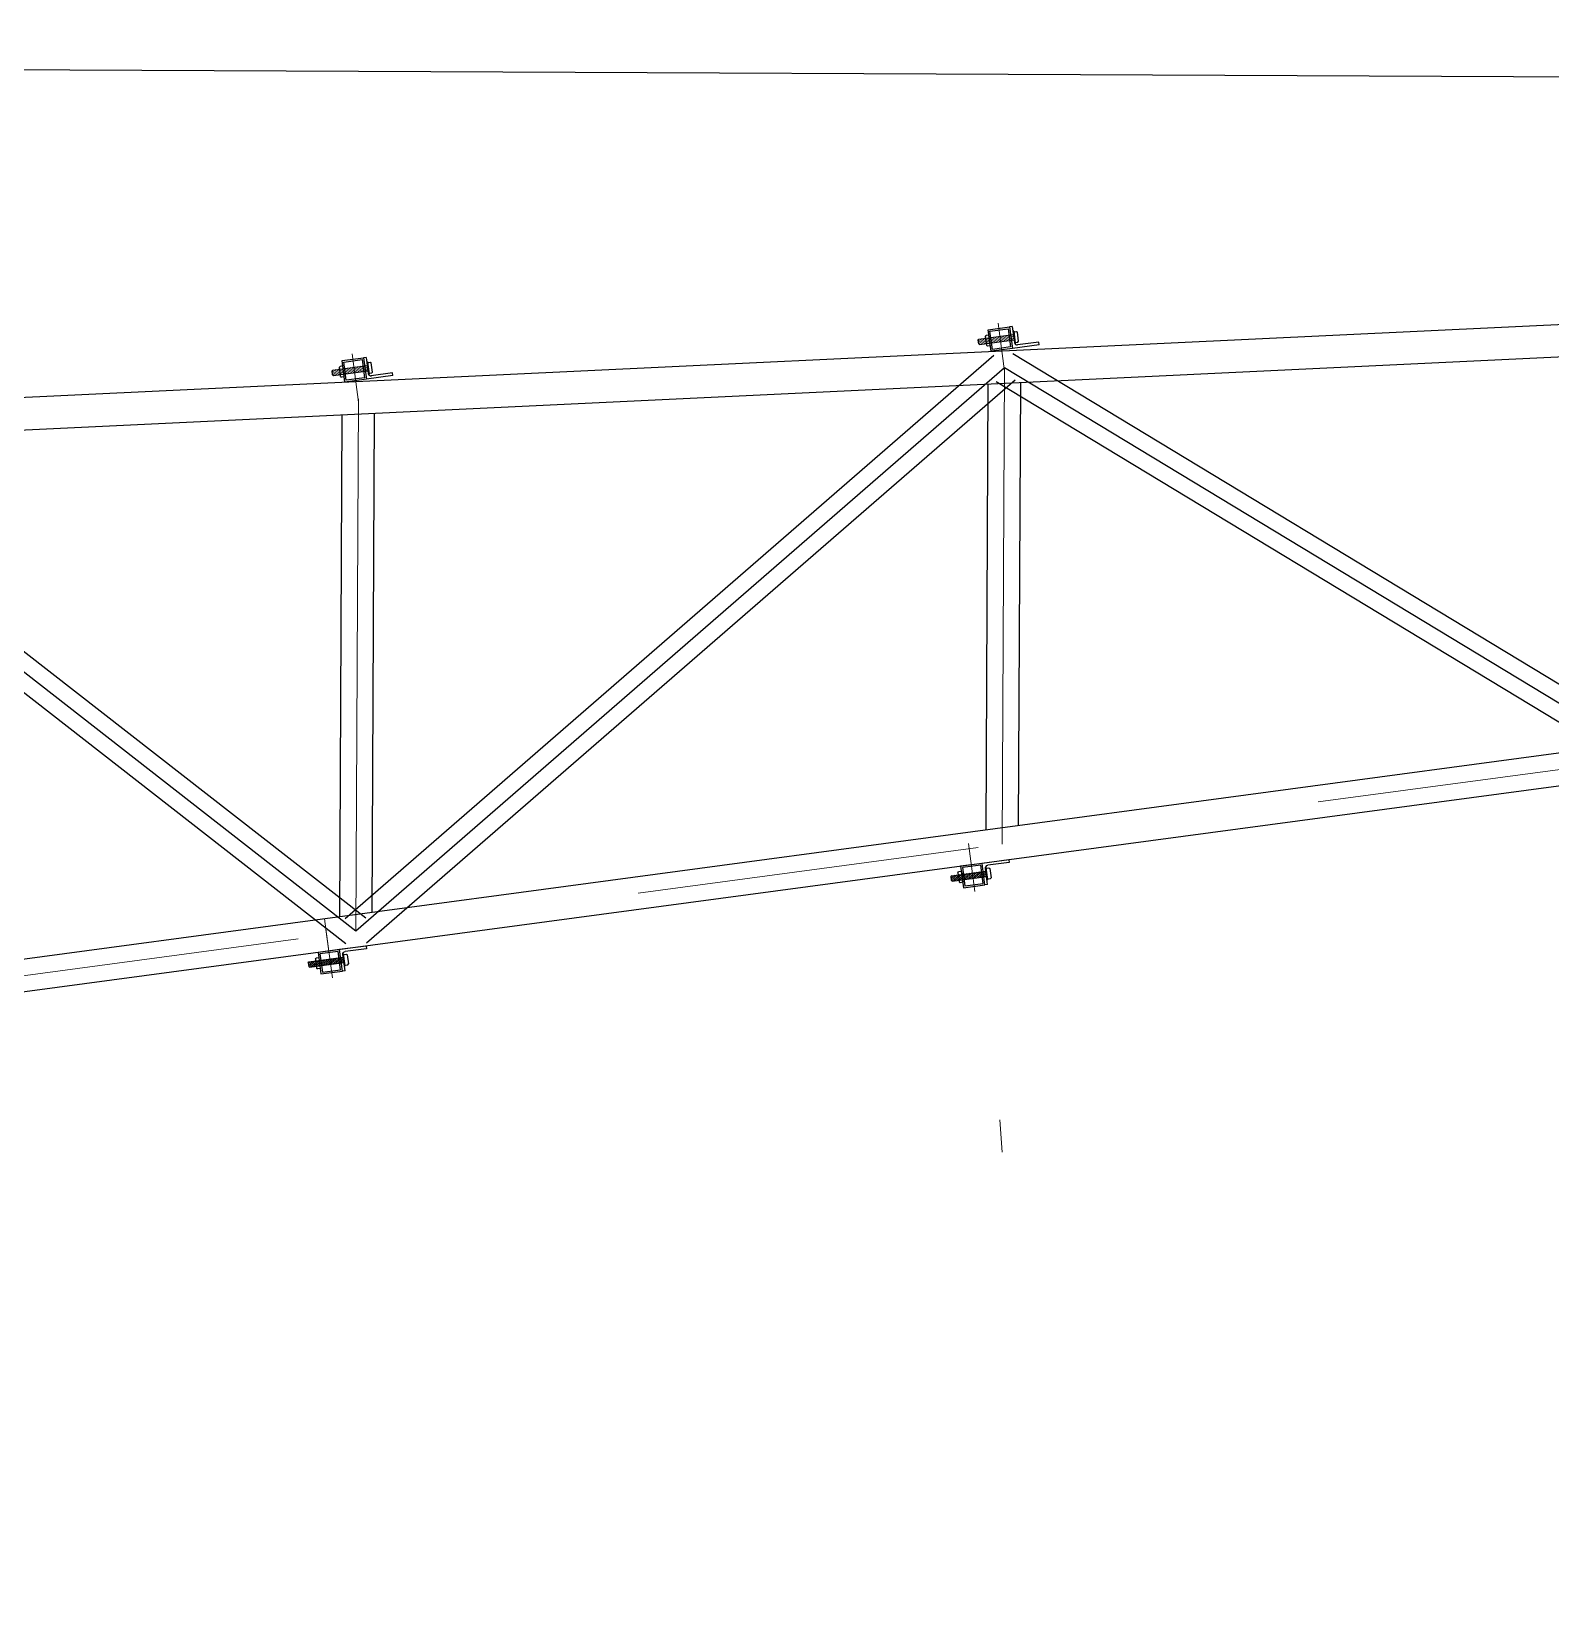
# Model space of a CAD drawing. Extents: x 60675 to 406257, y -6788 to 756297.
# Drawn here: x 393983.78 to 394011.91, y 755273.1 to 755302.13 of the extents above; entities that cross this region are included whole.
import ezdxf

# ---------------------------------------------------------------- set-up
doc = ezdxf.new("R2010")
doc.units = 0
doc.linetypes.add('CENTER', pattern=[50.8, 31.75, -6.35, 6.35, -6.35])
doc.layers.get('0').update_dxf_attribs({"linetype": 'CONTINUOUS'})
doc.layers.get('Defpoints').update_dxf_attribs({"linetype": 'CONTINUOUS'})
for name, color, linetype, lineweight in [('Center', 9, 'CENTER', 5), ('HATCH', 8, 'CONTINUOUS', 5), ('steel', 40, 'CONTINUOUS', 25)]:
    doc.layers.add(name, color=color, linetype=linetype, lineweight=lineweight)
doc.layers.add('RHS', color=7, linetype='CONTINUOUS', lineweight=25, true_color=0x3dad99)
doc.dimstyles.get("Standard").update_dxf_attribs({"dimtxt": 0.18, "dimasz": 0.18, "dimexe": 0.18, "dimexo": 0.0625, "dimgap": 0.09, "dimtad": 0, "dimtih": 1, "dimtoh": 1, "dimdec": 4, "dimzin": 0, "dimdsep": 46, "dimtxsty": 'Standard', "dimcen": 0.09, "dimadec": 0, "dimazin": 0, "dimtfac": 1, "dimtdec": 4, "dimtofl": 0, "dimtmove": 0, "dimatfit": 3, "dimfxl": 1, "dimtolj": 1, "dimtzin": 0, "dimarcsym": 0})

# ---------------------------------------------------------------- blocks, each defined once
blk = doc.blocks.new('purln')
at = {"layer": 'HATCH'}
h = blk.add_hatch(dxfattribs=at)
h.set_pattern_fill('ANSI31', color=256, scale=2, angle=110.4102, style=0)
h.set_pattern_definition([(135.05223, (61128.00902, -7180.81985), (-0.176615475, -0.17693777), [])])
h.paths.add_polyline_path([(60688.25, -6648.01), (60688.14, -6648.5), (60687.36, -6648.33), (60687.46, -6647.84)])
h.paths.add_polyline_path([(60688.35, -6647.53), (60688.25, -6648.01), (60687.46, -6647.84), (60687.57, -6647.35)])
h.paths.add_polyline_path([(60687.57, -6647.35), (60687.46, -6647.84), (60687.4, -6647.83), (60687.51, -6647.34)])
h.paths.add_polyline_path([(60687.4, -6647.83), (60687.46, -6647.84), (60687.36, -6648.33), (60687.29, -6648.32)])
h.paths.add_polyline_path([(60687.4, -6647.83), (60687.29, -6648.32), (60686.74, -6648.19), (60686.85, -6647.71)])
h.paths.add_polyline_path([(60687.51, -6647.34), (60687.4, -6647.83), (60686.85, -6647.71), (60686.96, -6647.22)])
h.paths.add_polyline_path([(60686.96, -6647.22), (60686.85, -6647.71), (60686.77, -6647.69), (60686.87, -6647.2)])
h.paths.add_polyline_path([(60686.77, -6647.69), (60686.85, -6647.71), (60686.74, -6648.19), (60686.66, -6648.18)])
h.paths.add_polyline_path([(60686.87, -6647.2), (60686.66, -6648.18), (60686.02, -6648.04), (60686.24, -6647.06)])
h.paths.add_polyline_path([(60686.24, -6647.06), (60686.02, -6648.04), (60681.86, -6647.12), (60681.75, -6646.94), (60681.9, -6646.26), (60682.08, -6646.14)])
blk.add_line((60686.45, -6644.55), (60684.5, -6653.34), dxfattribs=at)
at = {"layer": 'steel'}
for p, q in [((60681.75, -6646.94), (60681.9, -6646.26)), ((60681.75, -6646.94), (60681.86, -6647.12)), ((60681.86, -6647.12), (60688.14, -6648.5)), ((60681.9, -6646.26), (60682.08, -6646.14)), ((60682.08, -6646.14), (60688.35, -6647.53)), ((60683.03, -6647.74), (60683.39, -6646.08)), ((60683.39, -6646.08), (60683.57, -6645.96)), ((60684.07, -6646.07), (60683.57, -6645.96)), ((60683.64, -6648.02), (60684.07, -6646.07)), ((60688.68, -6646.06), (60688.03, -6648.99)), ((60688.64, -6646.94), (60688.15, -6649.16)), ((60688.68, -6646.06), (60688.19, -6645.95)), ((60688.64, -6646.94), (60688.49, -6646.9)), ((60688.61, -6647.07), (60689.1, -6647.18)), ((60689.1, -6647.18), (60689.22, -6647.36)), ((60683.03, -6647.74), (60683.14, -6647.91)), ((60683.63, -6648.02), (60683.14, -6647.91)), ((60692.18, -6650.93), (60687.33, -6649.86)), ((60688.15, -6649.16), (60688.02, -6649.13)), ((60688.18, -6649.02), (60688.67, -6649.13)), ((60692.29, -6650.44), (60688.41, -6649.59)), ((60688.67, -6649.13), (60688.85, -6649.02)), ((60688.85, -6649.02), (60689.22, -6647.36)), ((60692.18, -6650.93), (60692.29, -6650.44))]:
    blk.add_line(p, q, dxfattribs=at)
for points in [[(60687.33, -6649.86), (60683.42, -6649), (60684.28, -6645.09), (60688.19, -6645.95)], [(60687.1, -6649.5), (60683.78, -6648.77), (60684.51, -6645.45), (60687.83, -6646.18)]]:
    blk.add_lwpolyline(points, close=True, dxfattribs=at)
blk.add_arc((60688.52, -6649.1), 0.5, 167.5818, 257.5818, dxfattribs=at)
blk = doc.blocks.new('*D104')
at = {"color": 0, "lineweight": -2}
blk.add_arc((393869.93, 755286.739), 11.365, 0.631, 1.6775, dxfattribs=at)
at = {"color": 0, "lineweight": 25}
for points in [[(393881.261, 755287.071), (393881.32, 755287.073), (393881.284, 755287.252)], [(393881.325, 755286.864), (393881.265, 755286.864), (393881.295, 755286.684)]]:
    blk.add_solid(points, dxfattribs=at)
at = {"layer": 'Defpoints', "color": 0, "lineweight": 25}
for p in [(394030.271, 755293.978), (393881.295, 755286.874), (393869.93, 755286.739), (393869.93, 755286.739), (394030.234, 755285.966)]:
    blk.add_point(p, dxfattribs=at)
at = {"color": 0, "insert": (393880.971, 755289.437), "char_height": 0.18, "attachment_point": 5}
blk.add_mtext('\\A1;3°', dxfattribs=at)
blk = doc.blocks.new('*D105')
at = {"color": 0, "lineweight": -2}
for p, q in [((393869.931, 755286.802), (393870.003, 755302.128)), ((393870.182, 755301.947), (393954.158, 755301.553)), ((394039.123, 755301.153), (393955.148, 755301.548)), ((394039.271, 755294.376), (394039.304, 755301.332))]:
    blk.add_line(p, q, dxfattribs=at)
at = {"color": 0, "lineweight": 25}
for points in [[(393870.182, 755301.977), (393870.182, 755301.917), (393870.002, 755301.948)], [(394039.123, 755301.183), (394039.123, 755301.123), (394039.303, 755301.152)]]:
    blk.add_solid(points, dxfattribs=at)
at = {"layer": 'Defpoints', "color": 0, "lineweight": 25}
for p in [(394039.303, 755301.152), (394039.271, 755294.314), (393869.93, 755286.739)]:
    blk.add_point(p, dxfattribs=at)
at = {"color": 0, "insert": (393954.653, 755301.55), "char_height": 0.18, "attachment_point": 5}
blk.add_mtext('\\A1;169.30', dxfattribs=at)

msp = doc.modelspace()

# ---------------------------------------------------------------- linework, layer by layer
for p, q in [((394001.7894, 755295.89965), (393989.78443, 755285.47501)), ((394001.7894, 755295.89965), (393989.78443, 755285.47501)), ((394013.71109, 755288.68728), (394001.7894, 755295.89965)), ((393989.78443, 755285.47501), (393977.87206, 755294.75886))]:
    msp.add_line(p, q)
at = {"layer": 'Center'}
for p, q in [((394001.74797, 755287.08117), (394001.7894, 755295.89965)), ((393989.78443, 755285.47501), (393989.83073, 755295.32926)), ((394039.06058, 755292.09058), (393899.85233, 755273.40117)), ((393989.28103, 755285.10473), (393989.20119, 755285.6994)), ((394001.74731, 755281.38079), (394001.69871, 755281.97882))]:
    msp.add_line(p, q, dxfattribs=at)
at = {"layer": 'RHS'}
for p, q in [((394039.08828, 755297.98528), (393869.94546, 755289.93918)), ((394039.08548, 755297.38883), (393869.97487, 755289.3227)), ((394001.59271, 755296.12617), (393989.58773, 755285.70152)), ((394013.86638, 755288.94396), (394001.94469, 755296.15634)), ((394001.9861, 755295.67314), (393989.98113, 755285.24849)), ((394001.4492, 755287.34375), (394001.48797, 755295.59553)), ((394013.5558, 755288.4306), (394001.63412, 755295.64297)), ((394002.04958, 755287.42436), (394002.08811, 755295.62415)), ((393989.96884, 755285.71163), (393978.05647, 755294.99548)), ((393989.48566, 755285.73759), (393989.5293, 755295.02513)), ((393990.08604, 755285.81819), (393990.12944, 755295.05376)), ((393989.60002, 755285.23838), (393977.68764, 755294.52223)), ((394039.062, 755292.39346), (393899.83799, 755273.70193)), ((394039.05916, 755291.7877), (393899.86668, 755273.1004))]:
    msp.add_line(p, q, dxfattribs=at)

# ---------------------------------------------------------------- block references
at = {"layer": 'Center', "zscale": 0.1}
for p, xscale, yscale, rotation in [((388073.71982, 753837.49918), 0.09999999974959993, 0.09999999965270945, 20.07745414133635), ((388061.76115, 753836.92878), 0.09999999974959993, 0.09999999965270945, 20.07745414133635), ((387898.39258, 755127.51007), -0.1000000000027058, 0.1000000005158199, 175.2411460797668), ((387886.49929, 755125.91333), -0.1000000000027058, 0.1000000005158199, 175.2411460797668)]:
    msp.add_blockref('purln', p, dxfattribs=dict(at, xscale=xscale, yscale=yscale, rotation=rotation))

# ---------------------------------------------------------------- dimensions: what is measured, and where the dimension line sits
dim = msp.add_linear_dim(base=(394039.30316, 755301.15247), p1=(393869.93043, 755286.73922), p2=(394039.27103, 755294.31386), angle=359.730789, dimstyle='Standard', override={"dimdec": 2})
dim.commit()
dim.dimension.update_dxf_attribs({"geometry": '*D105', "text_midpoint": (393954.65253, 755301.55022)})
dim = msp.add_angular_dim_2l(base=(393881.29456, 755286.87356), line1=((394030.27148, 755293.978), (393869.93043, 755286.73922)), line2=((394030.23383, 755285.96561), (393869.93043, 755286.73922)), dimstyle='Standard', override={"dimdec": 2})
dim.commit()
dim.dimension.update_dxf_attribs({"geometry": '*D104', "text_midpoint": (393880.97055, 755289.43685), "dimtype": 162})

doc.saveas('drawing.dxf')
